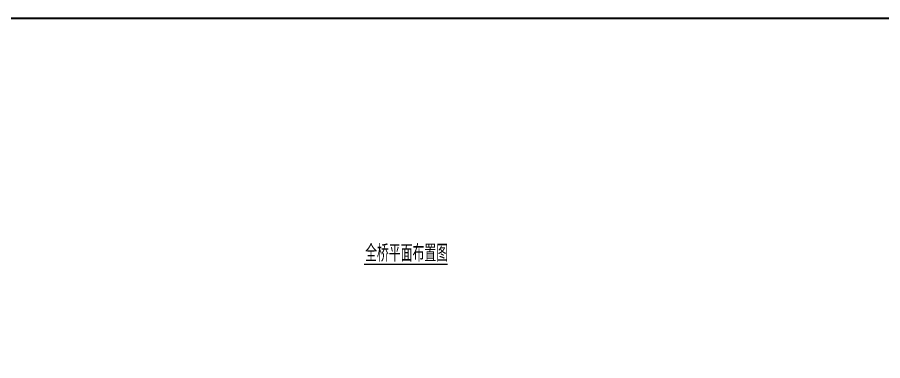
# Model space of a CAD drawing. Extents: x -2876908 to 633791, y -1383861 to 872234.
# Drawn here: x -866821 to -611232, y 464302 to 565534 of the extents above; entities that cross this region are included whole.
import ezdxf
from ezdxf.enums import TextEntityAlignment as Align

# ---------------------------------------------------------------- set-up
doc = ezdxf.new("R2010")
doc.units = 0
doc.header["$LTSCALE"] = 5
doc.header["$MEASUREMENT"] = 0
doc.layers.get('0').update_dxf_attribs({"linetype": 'CONTINUOUS', "lineweight": 25})
for name, color, linetype, lineweight in [('1粗实线', 1, 'CONTINUOUS', 30), ('6文本', 7, 'CONTINUOUS', 15), ('HFZT', 5, 'CONTINUOUS', 15)]:
    doc.layers.add(name, color=color, linetype=linetype, lineweight=lineweight)
doc.styles.add('TSSD_NORM', font='tssdeng.shx', dxfattribs={"width": 0.7, "bigfont": 'hztxt.shx'})

# ---------------------------------------------------------------- blocks, each defined once
blk = doc.blocks.new('图框')
at = {"layer": '1粗实线', "color": 7, "linetype": 'Continuous', "const_width": 600}
blk.add_lwpolyline([(-1573790, 0), (-1573790, 277000), (71210, 277000), (71210, 0), (-1573790, 0)], dxfattribs=at)
at = {"layer": 'HFZT', "color": 2, "style": 'TSSD_NORM', "width": 0.7}
for tag, height, p in [('比例尺', 2500, (63962, 21000)), ('图号', 2500, (36224, 7000)), ('日期', 2500, (63962, 7000)), ('图名', 4000, (-19528, 4250))]:
    blk.add_attdef(tag, text='', height=height, dxfattribs=at).set_placement(p, align=Align.MIDDLE)

msp = doc.modelspace()

# ---------------------------------------------------------------- linework, layer by layer
msp.add_lwpolyline([(-764462.578, 492709.684, 400, 400, 0), (-739679.114, 492709.684, 400, 400, 0)], format="xyseb")

# ---------------------------------------------------------------- block references
msp.add_blockref('图框', (9028.284, 288233.761))

# ---------------------------------------------------------------- texts
at = {"layer": '6文本', "style": 'TSSD_NORM', "width": 0.7}
msp.add_text('全桥平面布置图', height=5000, dxfattribs=at).set_placement((-764100.374, 493503.647))

doc.saveas('drawing.dxf')
